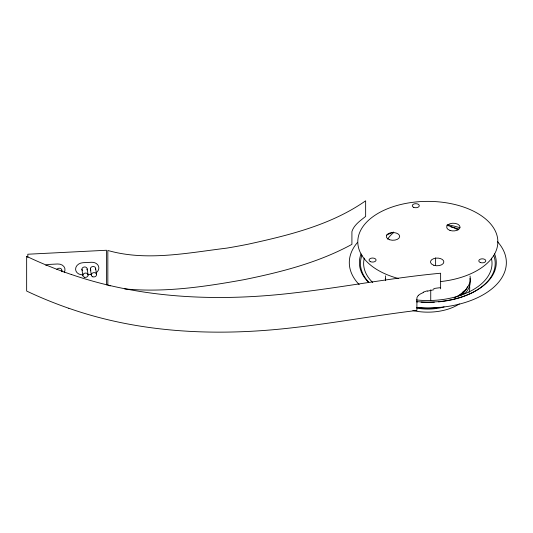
<?xml version="1.0" encoding="UTF-8"?>
<svg xmlns="http://www.w3.org/2000/svg" width="533" height="533" viewBox="0 0 533 533"><rect width="100%" height="100%" fill="white"/><g stroke="black" fill="none" stroke-linecap="round" stroke-linejoin="round"><path stroke-width="0.8" d="M423.329 292.55L421.416 293.43A11.44 9.308 -18.8 0 0 418.252 295.495M427.306 291.185L433.895 289.712M87.599 274.602L91.443 274.408M124.722 288.893C164.53 292.71 204.559 286.794 243.688 279.732C280.898 272.176 318.374 262.662 351.913 244.354L351.913 232.221A4.277 2.492 -59.6 0 1 352.02 231.262C354.238 224.666 360.461 220.602 365.645 216.411L365.645 200.814C331.02 225.039 288.946 235.24 248.285 244.167A406.552 234.72 0 0 1 226.831 248.111C187.876 252.829 146.462 261.543 107.839 250.463L107.839 285.122L110.198 285.915M71.649 274.575C143.284 299.133 220.535 301.718 295.195 292.784C343.798 287.207 391.888 277.726 440.624 273.229L440.624 288.819M68.81 308.261C141.225 333.685 219.549 336.51 295.195 327.442C335.903 322.811 376.218 315.303 416.899 310.446L416.899 298.32A3.698 2.958 -19.8 0 1 417.079 297.367L417.659 296.321A6.296 5.05 -19.4 0 1 418.332 295.555M95.647 268.552L96.573 274.655M90.363 268.819L91.29 274.921M87.192 268.978L88.118 275.081M81.909 269.245L82.835 275.348M61.821 270.264L62.055 271.79M435.621 257.885L435.621 265.287M430.737 289.825L430.737 300.605M106.453 284.915L106.453 250.257L27.809 254.228L27.809 257.532M26.65 256.4L26.65 291.051A355.238 205.092 0 0 0 68.777 308.287M398.444 278.512A70.03 40.435 0 0 1 376.638 214.213A70.03 40.435 0 0 1 489.234 222.368A70.03 40.435 0 0 1 440.611 281.564M433.762 288.56A81.589 73.208 -21.3 0 1 440.591 287.68M423.189 292.237A31.614 26.597 -18.6 0 1 427.226 290.865M71.435 274.548A353.159 203.892 0 0 1 26.697 256.366M464.096 290.838A36.61 21.133 0 0 1 462.651 294.476M444.109 306.888A36.61 21.133 0 0 1 416.806 308.107M469.433 285.008A41.914 24.198 0 0 1 469.04 292.377M459.339 303.91A41.914 24.198 0 0 1 412.882 310.566M497.529 241.722A78.524 45.332 0 0 1 491.806 288.886A78.524 45.332 0 0 1 416.513 307.461M359.169 284.602A78.524 45.332 0 0 1 357.63 242.288M494.577 253.868A68.444 39.515 0 0 1 416.806 301.598M368.416 282.217A68.444 39.515 0 0 1 361.068 253.901M447.42 224.739A68.444 39.515 0 0 1 459.919 227.698M45.765 265.261A7.429 6.043 -8.6 0 1 49.163 264.415L57.617 263.988A7.429 6.043 -8.6 0 1 64.193 272.503M82.988 274.835A7.429 6.043 -8.6 0 1 75.586 269.145A7.429 6.043 -8.6 0 1 82.988 262.702L91.443 262.276A7.429 6.043 -8.6 0 1 98.418 265.96A7.429 6.043 -8.6 0 1 96.107 272.816M463.324 291.804A40.002 23.099 0 0 1 458.46 296.008M470.039 276.074A42.447 24.505 0 0 1 454.229 297.827M385.526 280.618A42.447 24.505 0 0 1 385.659 275.854M387.718 239.13A42.447 24.505 0 0 1 393.421 232.801M446.714 225.206A42.447 24.505 0 0 1 457.974 229.896M463.237 291.524A36.077 20.827 0 0 1 461.858 294.443M439.285 307.274A36.077 20.827 0 0 1 416.899 307.374M493.805 255.574A67.378 38.902 0 0 1 438.419 301.885M434.422 302.184A67.378 38.902 0 0 1 421.017 302.171M417.692 301.925A67.378 38.902 0 0 1 416.366 301.805M368.803 282.23A67.378 38.902 0 0 1 361.987 255.207M450.951 226.931A67.378 38.902 0 0 1 458.333 228.784M491.353 258.125A64.193 37.063 0 0 1 416.293 299.926M372.72 282.477A64.193 37.063 0 0 1 364.305 258.125M386.698 235.013A64.193 37.063 0 0 1 393.654 232.095M90.916 270.118A2.652 2.159 -8.6 0 1 91.083 267.3A2.652 2.159 -8.6 0 1 94.494 266.82A2.652 2.159 -8.6 0 1 95.4 269.485M56.878 269.451A2.652 2.159 -8.6 0 1 60.389 268.405A2.652 2.159 -8.6 0 1 61.575 271.197M82.349 270.418A2.652 2.159 -8.6 0 1 84.354 266.966A2.652 2.159 -8.6 0 1 86.946 269.911M469.913 278.506A42.447 24.505 0 0 1 464.723 293.79M385.452 280.325A42.447 24.505 0 0 1 385.672 278.819M467.508 286.754A40.641 23.465 0 0 1 460.725 295.449M413.735 207.35A3.504 2.019 0 0 0 419.278 205.925A3.504 2.019 0 0 0 414.361 203.866A3.504 2.019 0 0 0 413.735 207.35M480.553 262.589A3.504 2.019 0 0 0 485.803 260.837A3.504 2.019 0 0 0 480.553 259.085A3.504 2.019 0 0 0 480.553 262.589M370.508 261.696A3.504 2.019 0 0 0 376.051 260.271A3.504 2.019 0 0 0 371.135 258.212A3.504 2.019 0 0 0 370.508 261.696M389.636 239.757A6.682 3.858 0 0 0 399.663 236.419A6.682 3.858 0 0 0 389.636 233.074A6.682 3.858 0 0 0 389.636 239.757M433.822 265.267A6.682 3.858 0 0 0 443.849 261.93A6.682 3.858 0 0 0 433.822 258.585A6.682 3.858 0 0 0 433.822 265.267M449.999 230.423A6.682 3.858 0 0 0 460.026 227.078A6.682 3.858 0 0 0 449.999 223.74A6.682 3.858 0 0 0 449.999 230.423M92.782 276.8A2.652 2.159 -8.6 0 0 96.566 274.502A2.652 2.159 -8.6 0 0 92.449 273.076A2.652 2.159 -8.6 0 0 92.782 276.8M84.321 277.227A2.652 2.159 -8.6 0 0 88.112 274.928A2.652 2.159 -8.6 0 0 83.987 273.502A2.652 2.159 -8.6 0 0 84.321 277.227"/></g></svg>
